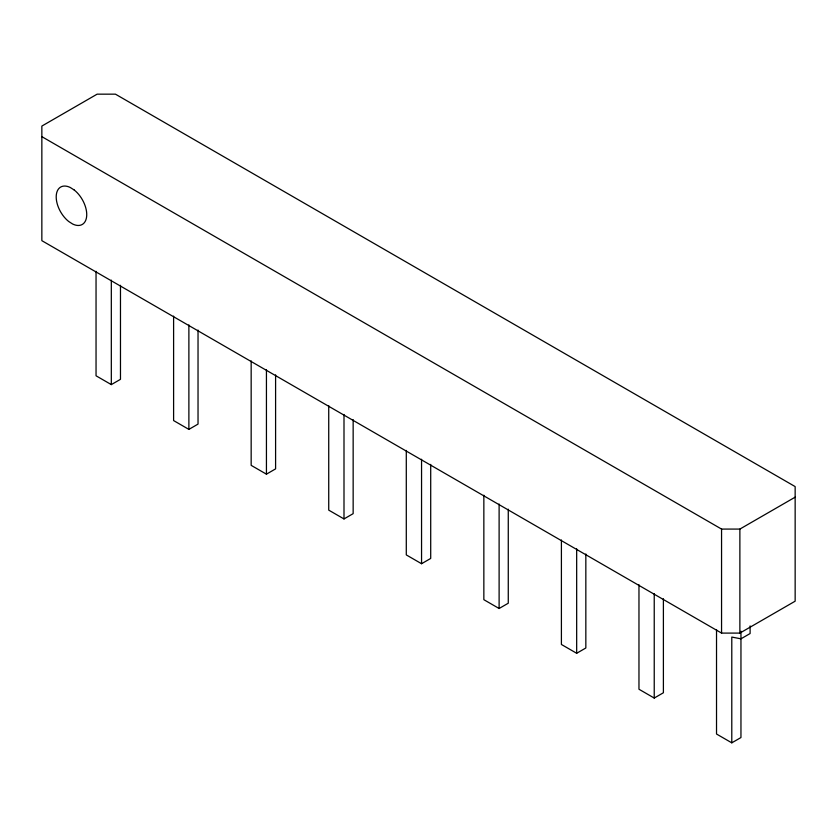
<?xml version="1.0" encoding="UTF-8"?>
<svg xmlns="http://www.w3.org/2000/svg" width="837" height="837" viewBox="0 0 837 837"><rect width="100%" height="100%" fill="white"/><g stroke="black" fill="none" stroke-linecap="round" stroke-linejoin="round"><path stroke-width="1.26" d="M96.046 271.324L96.046 375.792L111.321 384.612L120.476 379.318L120.476 285.302M173.604 316.104L173.604 420.572L188.88 429.391L198.034 424.097L198.034 330.071M251.163 360.883L251.163 465.351L266.438 474.171L275.593 468.877L275.593 374.85M328.732 405.663L328.732 510.131L343.997 518.94L353.151 513.656L353.151 419.63M406.29 450.442L406.29 554.91L421.555 563.719L430.71 558.436L430.71 464.409M483.849 495.211L483.849 599.69L499.114 608.499L508.268 603.215L508.268 509.189M41.85 136.651L721.557 529.078L739.877 529.078L795.15 497.168M561.407 539.991L561.407 644.469L576.672 653.278L585.837 647.995L585.837 553.968M739.877 633.096L795.15 601.186L795.15 486.59L115.443 94.162L97.123 94.162L41.85 126.073L41.85 240.669L721.557 633.096L739.877 633.096L739.877 529.078M638.966 584.77L638.966 689.238L654.231 698.058L663.396 692.764L663.396 598.748M716.524 629.55L716.524 734.018L731.789 742.837L740.954 737.543L740.954 631.203M750.109 625.919L750.109 633.536L740.954 638.819L731.789 637.062L731.789 742.837M721.557 529.078L721.557 633.096M654.231 593.59L654.231 698.058M576.672 548.81L576.672 653.278M499.114 504.031L499.114 608.499M421.555 459.251L421.555 563.719M343.997 414.472L343.997 518.94M266.438 369.692L266.438 474.171M188.88 324.913L188.88 429.391M111.321 280.133L111.321 384.612M74.263 190.041L70.287 187.498A21.595 12.461 60 0 0 56.225 196.015A21.595 12.461 60 0 0 68.676 221.47L72.652 224.023A21.595 12.461 60 0 0 86.713 215.496A21.595 12.461 60 0 0 74.263 190.041"/></g></svg>
